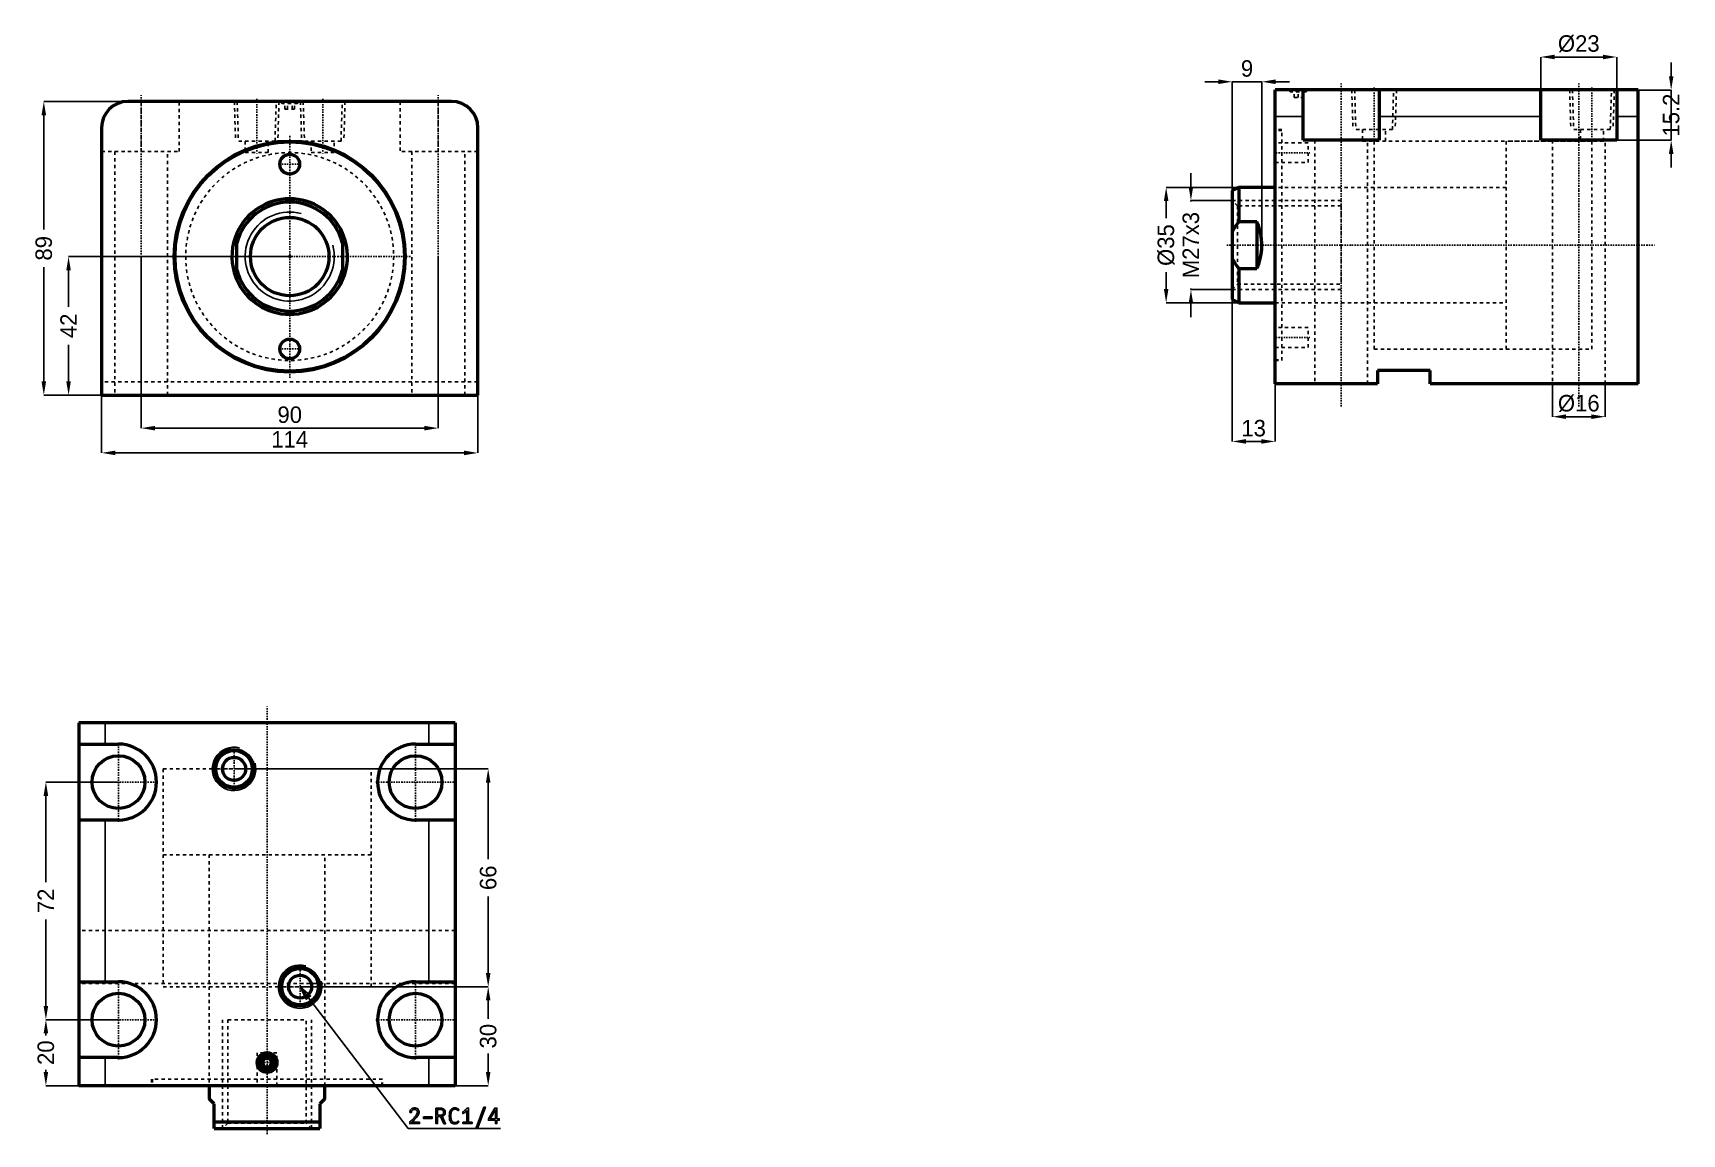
# Model space of a CAD drawing. Header units: millimetres. Extents: x -78 to 422, y -266 to 68.
import ezdxf

# ---------------------------------------------------------------- set-up
doc = ezdxf.new("R2010")
doc.units = ezdxf.units.MM
doc.linetypes.add('Center', pattern=[1.5, 0.45, -0.5, 0.05, -0.5])
doc.linetypes.add('Dashed', pattern=[2, 1, -1])
for name, color, linetype, lineweight in [('2d ConnectionPoints', 7, 'Continuous', 50), ('AM_0', 7, 'Continuous', 50), ('AM_4', 3, 'Continuous', 25), ('AM_5', 3, 'Continuous', 25), ('AM_7', 7, 'Center', 25), ('AM_9', 6, 'Dashed', 25)]:
    doc.layers.add(name, color=color, linetype=linetype, lineweight=lineweight)
doc.dimstyles.new('ISO-25', dxfattribs={"dimtxt": 2.5, "dimasz": 2.5, "dimexe": 1.25, "dimexo": 0.625, "dimtad": 1, "dimtxsty": 'Standard', "dimcen": 2.5, "dimadec": 0, "dimazin": 0, "dimtfac": 1, "dimtmove": 0, "dimatfit": 3, "dimfxl": 1, "dimarcsym": 0})

# ---------------------------------------------------------------- blocks, each defined once
blk = doc.blocks.new('1_RODcxhc_a_sd_63_40_IN_0_in_CXHC_A_IN_LA_63_40ST_0__CN_0')
at = {"layer": 'AM_0'}
for p, q in [((-16, -7.09), (-16, 7.09)), ((16, 7.09), (16, -7.09))]:
    blk.add_line(p, q, dxfattribs=at)
for points in [[(-16, 7.09), (-16.56, 5.67), (-16.99, 4.2), (-17.29, 2.71), (-17.46, 1.19), (-17.5, -0.34), (-17.4, -1.86), (-17.17, -3.37), (-16.81, -4.85), (-16.33, -6.3), (-16, -7.09)], [(16, -7.09), (16.56, -5.67), (16.99, -4.2), (17.29, -2.71), (17.46, -1.19), (17.5, 0.34), (17.4, 1.86), (17.17, 3.37), (16.81, 4.85), (16.33, 6.3), (16, 7.09)]]:
    blk.add_lwpolyline(points, dxfattribs=at)
blk.add_circle((0, 0), 11.88, dxfattribs=at)
for radius, start, end in [(17.5, 23.8955, 156.1045), (16.5, 14.1411, 165.8589), (16.5, 194.1411, 345.8589), (17.5, 203.8955, 336.1045)]:
    blk.add_arc((0, 0), radius, start, end, dxfattribs=at)
at = {"layer": 'AM_5'}
blk.add_arc((0, 0), 13.5, 75, 15, dxfattribs=at)
blk = doc.blocks.new('2_bodycxhc_la_a_63_40_0_in_CXHC_A_IN_LA_63_40ST_0__CN_0')
at = {"layer": 'AM_0'}
for p, q in [((49, 47), (-49, 47)), ((-57, 39), (-57, -42)), ((57, -42), (57, 39)), ((-57, -42), (57, -42))]:
    blk.add_line(p, q, dxfattribs=at)
for centre, radius in [((0, 0), 35), ((0, 0), 34.75), ((0, 28), 3), ((0, -28), 3)]:
    blk.add_circle(centre, radius, dxfattribs=at)
for centre, start, end in [((-49, 39), 90, 180), ((49, 39), 360, 90)]:
    blk.add_arc(centre, 8, start, end, dxfattribs=at)
at = {"layer": 'AM_5', "linetype": 'Dashed'}
for p, q in [((-16.77, 47), (-16.39, 35)), ((-3.23, 47), (-3.61, 35)), ((3.23, 47), (3.61, 35)), ((16.77, 47), (16.39, 35))]:
    blk.add_line(p, q, dxfattribs=at)
at = {"layer": 'AM_7'}
for p, q in [((-45, -48.95), (-45, 48.95)), ((-10, 47.77), (-10, 30.73)), ((0, 47.03), (0, 46.37)), ((10, 47.77), (10, 30.73)), ((45, -48.95), (45, 48.95)), ((0, -36.75), (0, 36.75)), ((-3.15, 28), (3.15, 28)), ((-36.75, 0), (36.75, 0)), ((-3.15, -28), (3.15, -28))]:
    blk.add_line(p, q, dxfattribs=at)
at = {"layer": 'AM_9'}
for p, q in [((-45, 31.8), (-45, 47)), ((-33.5, 31.8), (-33.5, 47)), ((-15.91, 47), (-15.54, 35)), ((-4.46, 35), (-4.09, 47)), ((-3, 47), (-2.4, 46.4)), ((-2.1, 46.7), (-2.4, 46.4)), ((2.4, 46.4), (-2.4, 46.4)), ((2.1, 46.7), (-2.1, 46.7)), ((-1.44, 44.7), (-1.44, 46.7)), ((-0.72, 44.7), (-0.72, 46.7)), ((0.72, 44.7), (0.72, 46.7)), ((1.44, 44.7), (1.44, 46.7)), ((2.4, 46.4), (2.1, 46.7)), ((2.4, 46.4), (3, 47)), ((4.09, 47), (4.46, 35)), ((15.54, 35), (15.91, 47)), ((33.5, 47), (33.5, 31.8)), ((45, 31.8), (45, 47)), ((-1.44, 44.7), (1.44, 44.7)), ((-4.46, 35), (-15.54, 35)), ((-13.5, 35), (-13.5, 31.5)), ((-6.5, 31.5), (-6.5, 35)), ((15.54, 35), (4.46, 35)), ((6.5, 35), (6.5, 31.5)), ((13.5, 31.5), (13.5, 35)), ((-57, 31.8), (-33.5, 31.8)), ((-53, 31.8), (-53, -42)), ((-37, -42), (-37, 31.8)), ((-6.5, 31.5), (-13.5, 31.5)), ((13.5, 31.5), (6.5, 31.5)), ((57, 31.8), (33.5, 31.8)), ((37, 31.8), (37, -42)), ((53, -42), (53, 31.8)), ((57, -38), (-57, -38))]:
    blk.add_line(p, q, dxfattribs=at)
blk.add_circle((0, 0), 31.5, dxfattribs=at)
blk = doc.blocks.new('*D3')
at = {"layer": 'AM_5', "color": 0, "lineweight": -2}
for p, q in [((-57, -42), (-57, -59.5)), ((57, -42), (57, -59.5)), ((-52.83, -59.5), (52.83, -59.5))]:
    blk.add_line(p, q, dxfattribs=at)
at = {"layer": 'AM_5', "color": 0}
for points in [[(-52.83, -58.81), (-52.83, -60.19), (-57, -59.5)], [(52.83, -60.19), (52.83, -58.81), (57, -59.5)]]:
    blk.add_solid(points, dxfattribs=at)
at = {"layer": 'Defpoints', "color": 0}
for p in [(-57, -42), (57, -42), (57, -59.5)]:
    blk.add_point(p, dxfattribs=at)
at = {"layer": 'AM_5', "color": 0, "insert": (0, -55.39), "char_height": 5, "attachment_point": 5}
blk.add_mtext('114', dxfattribs=at)
blk = doc.blocks.new('*D4')
at = {"layer": 'AM_5', "color": 0, "lineweight": -2}
for p, q in [((-45, 0), (-45, -52)), ((45, 0), (45, -52)), ((-40.83, -52), (40.83, -52))]:
    blk.add_line(p, q, dxfattribs=at)
at = {"layer": 'AM_5', "color": 0}
for points in [[(-40.83, -51.31), (-40.83, -52.69), (-45, -52)], [(40.83, -52.69), (40.83, -51.31), (45, -52)]]:
    blk.add_solid(points, dxfattribs=at)
at = {"layer": 'Defpoints', "color": 0}
for p in [(-45, 0), (45, 0), (45, -52)]:
    blk.add_point(p, dxfattribs=at)
at = {"layer": 'AM_5', "color": 0, "insert": (0, -47.95), "char_height": 5, "attachment_point": 5}
blk.add_mtext('90', dxfattribs=at)
blk = doc.blocks.new('*D5')
at = {"layer": 'AM_5', "color": 0, "lineweight": -2}
for p, q in [((-49, 47), (-74.5, 47)), ((-74.5, 42.83), (-74.5, 8.22)), ((-74.5, -37.83), (-74.5, -3.22)), ((-57, -42), (-74.5, -42))]:
    blk.add_line(p, q, dxfattribs=at)
at = {"layer": 'AM_5', "color": 0}
for points in [[(-73.81, 42.83), (-75.19, 42.83), (-74.5, 47)], [(-75.19, -37.83), (-73.81, -37.83), (-74.5, -42)]]:
    blk.add_solid(points, dxfattribs=at)
at = {"layer": 'Defpoints', "color": 0}
for p in [(-74.5, 47), (-49, 47), (-57, -42)]:
    blk.add_point(p, dxfattribs=at)
at = {"layer": 'AM_5', "color": 0, "insert": (-74.5, 2.5), "char_height": 5, "attachment_point": 5, "rotation": 90}
blk.add_mtext('89', dxfattribs=at)
blk = doc.blocks.new('*D6')
at = {"layer": 'AM_5', "color": 0, "lineweight": -2}
for p, q in [((0, 0), (-67, 0)), ((-67, -4.17), (-67, -15.25)), ((-67, -37.83), (-67, -26.75)), ((-57, -42), (-67, -42))]:
    blk.add_line(p, q, dxfattribs=at)
at = {"layer": 'AM_5', "color": 0}
for points in [[(-66.31, -4.17), (-67.69, -4.17), (-67, 0)], [(-67.69, -37.83), (-66.31, -37.83), (-67, -42)]]:
    blk.add_solid(points, dxfattribs=at)
at = {"layer": 'Defpoints', "color": 0}
for p in [(-67, 0), (0, 0), (-57, -42)]:
    blk.add_point(p, dxfattribs=at)
at = {"layer": 'AM_5', "color": 0, "insert": (-67, -21), "char_height": 5, "attachment_point": 5, "rotation": 90}
blk.add_mtext('42', dxfattribs=at)
blk = doc.blocks.new('1_RODcxhc_a_sd_63_40_IN_0_in_CXHC_A_IN_LA_63_40ST_0__CN_2')
at = {"layer": 'AM_0'}
for p, q in [((-11, 17.5), (-13, 16.5)), ((-13, 16.5), (-13, -16.5)), ((0, 17.5), (-11, 17.5)), ((-11, 17.5), (-11, 7.09)), ((-5.5, 7.09), (-11, 7.09)), ((-5.5, 7.09), (-5.5, -7.09)), ((-11, -7.09), (-5.5, -7.09)), ((-11, -7.09), (-11, -17.5)), ((-13, -16.5), (-11, -17.5)), ((-11, -17.5), (0, -17.5))]:
    blk.add_line(p, q, dxfattribs=at)
for points in [[(-11, 7.09), (-12.08, 5.62), (-13, 4.03)], [(-5.5, -7.09), (-4.94, -5.67), (-4.51, -4.2), (-4.21, -2.71), (-4.04, -1.19), (-4, 0.34), (-4.1, 1.86), (-4.33, 3.37), (-4.69, 4.85), (-5.17, 6.3), (-5.5, 7.09)], [(-13, -4.03), (-12.53, -4.91), (-11.99, -5.75), (-11, -7.09)]]:
    blk.add_lwpolyline(points, dxfattribs=at)
at = {"layer": 'AM_5', "linetype": 'Dashed'}
for p, q in [((-13, 13.5), (20, 13.5)), ((-13, -13.5), (20, -13.5))]:
    blk.add_line(p, q, dxfattribs=at)
at = {"layer": 'AM_9'}
for p, q in [((96, 31.5), (70, 31.5)), ((70, 31.5), (70, -31.5)), ((96, 31.5), (96, -31.5)), ((70, 17.5), (0, 17.5)), ((-11.38, 11.88), (-13, 13.5)), ((20, 11.88), (-11.38, 11.88)), ((-11.38, 11.88), (-11.38, -11.88)), ((20, 11.88), (20, -11.88)), ((-13, -13.5), (-11.38, -11.88)), ((-11.38, -11.88), (20, -11.88)), ((0, -17.5), (70, -17.5)), ((70, -31.5), (96, -31.5))]:
    blk.add_line(p, q, dxfattribs=at)
blk = doc.blocks.new('2_bodycxhc_la_a_63_40_0_in_CXHC_A_IN_LA_63_40ST_0__CN_2')
at = {"layer": 'AM_0'}
for p, q in [((110, 47), (0, 47)), ((0, -42), (0, 47)), ((8.5, 31.8), (8.5, 47)), ((31.5, 47), (31.5, 31.8)), ((80.5, 31.8), (80.5, 47)), ((103.5, 47), (103.5, 31.8)), ((110, -42), (110, 47)), ((31.5, 31.8), (8.5, 31.8)), ((103.5, 31.8), (80.5, 31.8)), ((31, -38), (31, -42)), ((47, -38), (31, -38)), ((47, -42), (47, -38)), ((31, -42), (0, -42)), ((110, -42), (47, -42))]:
    blk.add_line(p, q, dxfattribs=at)
at = {"layer": 'AM_4'}
for p, q in [((8.5, 39), (0, 39)), ((80.5, 39), (31.5, 39)), ((110, 39), (103.5, 39))]:
    blk.add_line(p, q, dxfattribs=at)
at = {"layer": 'AM_5', "linetype": 'Dashed'}
for p, q in [((23.23, 47), (23.61, 35)), ((36.77, 47), (36.39, 35)), ((89.23, 47), (89.61, 35)), ((102.77, 47), (102.39, 35))]:
    blk.add_line(p, q, dxfattribs=at)
at = {"layer": 'AM_7'}
for p, q in [((7, 47.03), (7, 46.37)), ((20, -48.95), (20, 48.95)), ((30, 47.77), (30, 30.73)), ((92, -48.95), (92, 48.95)), ((96, 47.77), (96, 30.73)), ((-0.5, 28), (10.5, 28)), ((-14.65, 0), (115.5, 0)), ((-0.5, -28), (10.5, -28))]:
    blk.add_line(p, q, dxfattribs=at)
at = {"layer": 'AM_9'}
for p, q in [((4, 47), (4.6, 46.4)), ((4.9, 46.7), (4.6, 46.4)), ((9.4, 46.4), (4.6, 46.4)), ((9.1, 46.7), (4.9, 46.7)), ((5.75, 44.7), (5.75, 46.7)), ((7, 44.7), (7, 46.7)), ((8.25, 44.7), (8.25, 46.7)), ((9.4, 46.4), (9.1, 46.7)), ((9.4, 46.4), (10, 47)), ((24.09, 47), (24.46, 35)), ((35.54, 35), (35.91, 47)), ((90.09, 47), (90.46, 35)), ((101.54, 35), (101.91, 47)), ((5.75, 44.7), (8.25, 44.7)), ((2, 35), (0, 35)), ((2, -35), (2, 35)), ((35.54, 35), (24.46, 35)), ((26.5, 35), (26.5, 31.5)), ((33.5, 31.5), (33.5, 35)), ((101.54, 35), (90.46, 35)), ((92.5, 35), (92.5, 31.5)), ((99.5, 31.5), (99.5, 35)), ((2, 34.75), (0, 34.75)), ((10, 31), (0, 31)), ((10, 25), (10, 31)), ((12, 31.8), (12, -42)), ((99.5, 31.5), (26.5, 31.5)), ((28, -42), (28, 31.8)), ((30, 31.5), (30, -31.5)), ((84, 31.8), (84, -42)), ((96, 31.5), (96, -31.5)), ((100, -42), (100, 31.8)), ((0, 25), (10, 25)), ((30, 17.5), (0, 17.5)), ((0, -17.5), (30, -17.5)), ((10, -25), (0, -25)), ((10, -31), (10, -25)), ((0, -31), (10, -31)), ((0, -34.75), (2, -34.75)), ((30, -31.5), (96, -31.5)), ((0, -35), (2, -35))]:
    blk.add_line(p, q, dxfattribs=at)
blk = doc.blocks.new('*D17')
at = {"layer": 'AM_5', "color": 0, "lineweight": -2}
for p, q in [((382.52, -38.53), (382.52, -48.53)), ((398.52, -38.53), (398.52, -48.53)), ((386.69, -48.53), (394.35, -48.53))]:
    blk.add_line(p, q, dxfattribs=at)
at = {"layer": 'AM_5', "color": 0}
for points in [[(386.69, -47.83), (386.69, -49.22), (382.52, -48.53)], [(394.35, -49.22), (394.35, -47.83), (398.52, -48.53)]]:
    blk.add_solid(points, dxfattribs=at)
at = {"layer": 'Defpoints', "color": 0}
for p in [(382.52, -38.53), (398.52, -38.53), (398.52, -48.53)]:
    blk.add_point(p, dxfattribs=at)
at = {"layer": 'AM_5', "color": 0, "insert": (390.52, -44.53), "char_height": 5, "attachment_point": 5}
blk.add_mtext('Ø16', dxfattribs=at)
blk = doc.blocks.new('*D18')
at = {"layer": 'AM_5', "color": 0, "lineweight": -2}
for p, q in [((379.02, 50.47), (379.02, 60.47)), ((383.19, 60.47), (397.85, 60.47)), ((402.02, 50.47), (402.02, 60.47))]:
    blk.add_line(p, q, dxfattribs=at)
at = {"layer": 'AM_5', "color": 0}
for points in [[(383.19, 61.17), (383.19, 59.78), (379.02, 60.47)], [(397.85, 59.78), (397.85, 61.17), (402.02, 60.47)]]:
    blk.add_solid(points, dxfattribs=at)
at = {"layer": 'Defpoints', "color": 0}
for p in [(402.02, 60.47), (379.02, 50.47), (402.02, 50.47)]:
    blk.add_point(p, dxfattribs=at)
at = {"layer": 'AM_5', "color": 0, "insert": (390.52, 64.47), "char_height": 5, "attachment_point": 5}
blk.add_mtext('Ø23', dxfattribs=at)
blk = doc.blocks.new('*D19')
at = {"layer": 'AM_5', "color": 0, "lineweight": -2}
for p, q in [((418.52, 54.64), (418.52, 58.8)), ((402.02, 50.47), (418.52, 50.47)), ((418.52, 50.47), (418.52, 35.27)), ((402.02, 35.27), (418.52, 35.27)), ((418.52, 31.1), (418.52, 26.94))]:
    blk.add_line(p, q, dxfattribs=at)
at = {"layer": 'AM_5', "color": 0}
for points in [[(417.83, 54.64), (419.21, 54.64), (418.52, 50.47)], [(419.21, 31.1), (417.83, 31.1), (418.52, 35.27)]]:
    blk.add_solid(points, dxfattribs=at)
at = {"layer": 'Defpoints', "color": 0}
for p in [(402.02, 50.47), (402.02, 35.27), (418.52, 35.27)]:
    blk.add_point(p, dxfattribs=at)
at = {"layer": 'AM_5', "color": 0, "insert": (418.52, 42.87), "char_height": 5, "attachment_point": 5, "rotation": 90}
blk.add_mtext('15.2', dxfattribs=at)
blk = doc.blocks.new('*D20')
at = {"layer": 'AM_5', "color": 0, "lineweight": -2}
for p, q in [((285.52, 3.47), (285.52, -56.03)), ((298.52, -38.53), (298.52, -56.03)), ((289.69, -56.03), (294.35, -56.03))]:
    blk.add_line(p, q, dxfattribs=at)
at = {"layer": 'AM_5', "color": 0}
for points in [[(289.69, -55.33), (289.69, -56.72), (285.52, -56.03)], [(294.35, -56.72), (294.35, -55.33), (298.52, -56.03)]]:
    blk.add_solid(points, dxfattribs=at)
at = {"layer": 'Defpoints', "color": 0}
for p in [(285.52, 3.47), (298.52, -38.53), (298.52, -56.03)]:
    blk.add_point(p, dxfattribs=at)
at = {"layer": 'AM_5', "color": 0, "insert": (292.02, -52.03), "char_height": 5, "attachment_point": 5}
blk.add_mtext('13', dxfattribs=at)
blk = doc.blocks.new('*D21')
at = {"layer": 'AM_5', "color": 0, "lineweight": -2}
for p, q in [((281.35, 52.97), (277.19, 52.97)), ((285.52, 3.47), (285.52, 52.97)), ((285.52, 52.97), (294.52, 52.97)), ((294.52, 3.47), (294.52, 52.97)), ((298.69, 52.97), (302.85, 52.97))]:
    blk.add_line(p, q, dxfattribs=at)
at = {"layer": 'AM_5', "color": 0}
for points in [[(281.35, 52.28), (281.35, 53.67), (285.52, 52.97)], [(298.69, 53.67), (298.69, 52.28), (294.52, 52.97)]]:
    blk.add_solid(points, dxfattribs=at)
at = {"layer": 'Defpoints', "color": 0}
for p in [(294.52, 52.97), (285.52, 3.47), (294.52, 3.47)]:
    blk.add_point(p, dxfattribs=at)
at = {"layer": 'AM_5', "color": 0, "insert": (290.02, 56.97), "char_height": 5, "attachment_point": 5}
blk.add_mtext('9', dxfattribs=at)
blk = doc.blocks.new('*D22')
at = {"layer": 'AM_5', "color": 0, "lineweight": -2}
for p, q in [((287.52, 20.97), (265.52, 20.97)), ((265.52, 16.8), (265.52, 11.64)), ((265.52, -9.86), (265.52, -4.7)), ((287.52, -14.03), (265.52, -14.03))]:
    blk.add_line(p, q, dxfattribs=at)
at = {"layer": 'AM_5', "color": 0}
for points in [[(266.21, 16.8), (264.83, 16.8), (265.52, 20.97)], [(264.83, -9.86), (266.21, -9.86), (265.52, -14.03)]]:
    blk.add_solid(points, dxfattribs=at)
at = {"layer": 'Defpoints', "color": 0}
for p in [(265.52, 20.97), (287.52, 20.97), (287.52, -14.03)]:
    blk.add_point(p, dxfattribs=at)
at = {"layer": 'AM_5', "color": 0, "insert": (265.52, 3.47), "char_height": 5, "attachment_point": 5, "rotation": 90}
blk.add_mtext('Ø35', dxfattribs=at)
blk = doc.blocks.new('*D23')
at = {"layer": 'AM_5', "color": 0, "lineweight": -2}
for p, q in [((273.02, 21.14), (273.02, 25.3)), ((285.52, 16.97), (273.02, 16.97)), ((273.02, 16.97), (273.02, 16.64)), ((273.02, -10.03), (273.02, -9.7)), ((285.52, -10.03), (273.02, -10.03)), ((273.02, -14.2), (273.02, -18.36))]:
    blk.add_line(p, q, dxfattribs=at)
at = {"layer": 'AM_5', "color": 0}
for points in [[(272.33, 21.14), (273.71, 21.14), (273.02, 16.97)], [(273.71, -14.2), (272.33, -14.2), (273.02, -10.03)]]:
    blk.add_solid(points, dxfattribs=at)
at = {"layer": 'Defpoints', "color": 0}
for p in [(285.52, 16.97), (273.02, -10.03), (285.52, -10.03)]:
    blk.add_point(p, dxfattribs=at)
at = {"layer": 'AM_5', "color": 0, "insert": (273.02, 3.47), "char_height": 5, "attachment_point": 5, "rotation": 90}
blk.add_mtext('M27x3', dxfattribs=at)
blk = doc.blocks.new('1_RODcxhc_a_sd_63_40_IN_0_in_CXHC_A_IN_LA_63_40ST_0__CN_4')
at = {"layer": 'AM_0'}
for p, q in [((-17.5, 0), (-17.5, -4)), ((17.5, -4), (17.5, 0)), ((-16, -5.5), (-17.5, -4)), ((17.5, -4), (16, -5.5)), ((-16, -13), (-16, -5.5)), ((16, -5.5), (16, -13)), ((-16, -11), (16, -11)), ((-16, -13), (16, -13))]:
    blk.add_line(p, q, dxfattribs=at)
at = {"layer": 'AM_5', "linetype": 'Dashed'}
for p, q in [((-13.5, -13), (-13.5, 20)), ((13.5, -13), (13.5, 20))]:
    blk.add_line(p, q, dxfattribs=at)
at = {"layer": 'AM_7'}
blk.add_line((0, -14.65), (0, 115.5), dxfattribs=at)
at = {"layer": 'AM_9'}
for p, q in [((-31.5, 96), (31.5, 96)), ((-31.5, 96), (-31.5, 70)), ((31.5, 70), (31.5, 96)), ((-31.5, 70), (31.5, 70)), ((-17.5, 70), (-17.5, 0)), ((17.5, 0), (17.5, 70)), ((-11.876, 20), (11.876, 20)), ((-11.876, 20), (-11.876, -11.376)), ((11.876, -11.376), (11.876, 20)), ((-11.876, -11.376), (-13.5, -13)), ((-11.876, -11.376), (11.876, -11.376)), ((13.5, -13), (11.876, -11.376))]:
    blk.add_line(p, q, dxfattribs=at)
blk = doc.blocks.new('2_bodycxhc_la_a_63_40_0_in_CXHC_A_IN_LA_63_40ST_0__CN_4')
at = {"layer": 'AM_0'}
for p, q in [((57, 110), (-57, 110)), ((-57, 110), (-57, 0)), ((57, 110), (57, 0)), ((-57, 103.5), (-45, 103.5)), ((45, 103.5), (57, 103.5)), ((-45, 80.5), (-57, 80.5)), ((57, 80.5), (45, 80.5)), ((-57, 31.5), (-45, 31.5)), ((45, 31.5), (57, 31.5)), ((-45, 8.5), (-57, 8.5)), ((-0.72, 8.25), (-1.44, 7)), ((-1.44, 7), (-0.72, 5.75)), ((0.72, 8.25), (-0.72, 8.25)), ((-0.72, 5.75), (0.72, 5.75)), ((1.44, 7), (0.72, 8.25)), ((0.72, 5.75), (1.44, 7)), ((57, 8.5), (45, 8.5)), ((57, 0), (-57, 0))]:
    blk.add_line(p, q, dxfattribs=at)
for centre, radius in [((-45, 92), 8), ((-10, 96), 5.91), ((-10, 96), 5.54), ((45, 92), 8), ((-10, 96), 3.5), ((10, 30), 5.91), ((10, 30), 5.54), ((10, 30), 3.5), ((-45, 20), 8), ((45, 20), 8), ((0, 7), 3), ((0, 7), 2.4), ((0, 7), 2.1)]:
    blk.add_circle(centre, radius, dxfattribs=at)
for centre, start, end in [((-45, 92), 270, 90), ((45, 92), 90, 270), ((-45, 20), 270, 90), ((45, 20), 90, 270)]:
    blk.add_arc(centre, 11.5, start, end, dxfattribs=at)
at = {"layer": 'AM_4'}
for p, q in [((-49, 110), (-49, 103.5)), ((49, 110), (49, 103.5)), ((-49, 80.5), (-49, 31.5)), ((49, 80.5), (49, 31.5)), ((-49, 8.5), (-49, 0)), ((49, 8.5), (49, 0))]:
    blk.add_line(p, q, dxfattribs=at)
at = {"layer": 'AM_5'}
for centre in [(-10, 96), (10, 30)]:
    blk.add_arc(centre, 6.58, 75, 15, dxfattribs=at)
at = {"layer": 'AM_7'}
for p, q in [((-45, 79.93), (-45, 104.07)), ((-10, 89.79), (-10, 102.21)), ((45, 79.93), (45, 104.07)), ((-16.21, 96), (-3.79, 96)), ((-57.07, 92), (-32.92, 92)), ((32.92, 92), (57.07, 92)), ((10, 23.79), (10, 36.21)), ((-45, 7.93), (-45, 32.07)), ((3.79, 30), (16.21, 30)), ((45, 7.93), (45, 32.07)), ((-57.07, 20), (-32.92, 20)), ((32.92, 20), (57.07, 20)), ((-3.15, 7), (3.15, 7))]:
    blk.add_line(p, q, dxfattribs=at)
at = {"layer": 'AM_9'}
for p, q in [((-31.5, 96), (31.5, 96)), ((-31.5, 96), (-31.5, 30)), ((31.5, 30), (31.5, 96)), ((57, 47), (-57, 47)), ((57, 31), (-57, 31)), ((-31.5, 30), (31.5, 30)), ((-17.5, 30), (-17.5, 0)), ((17.5, 0), (17.5, 30)), ((3, 10), (-3, 10)), ((-3, 10), (-3, 0)), ((3, 0), (3, 10)), ((35, 2), (-35, 2)), ((-35, 2), (-35, 0)), ((-34.75, 2), (-34.75, 0)), ((34.75, 0), (34.75, 2)), ((35, 0), (35, 2))]:
    blk.add_line(p, q, dxfattribs=at)
blk = doc.blocks.new('*D31')
at = {"layer": 'AM_5', "color": 0, "lineweight": -2}
for p, q in [((-51.87, -231.25), (-73.87, -231.25)), ((-73.87, -235.42), (-73.87, -236)), ((-73.87, -247.09), (-73.87, -246.5)), ((-63.87, -251.25), (-73.87, -251.25))]:
    blk.add_line(p, q, dxfattribs=at)
at = {"layer": 'AM_5', "color": 0}
for points in [[(-73.18, -235.42), (-74.57, -235.42), (-73.87, -231.25)], [(-74.57, -247.09), (-73.18, -247.09), (-73.87, -251.25)]]:
    blk.add_solid(points, dxfattribs=at)
at = {"layer": 'Defpoints', "color": 0}
for p in [(-73.87, -231.25), (-51.87, -231.25), (-63.87, -251.25)]:
    blk.add_point(p, dxfattribs=at)
at = {"layer": 'AM_5', "color": 0, "insert": (-73.87, -241.25), "char_height": 5, "attachment_point": 5, "rotation": 90}
blk.add_mtext('20', dxfattribs=at)
blk = doc.blocks.new('*D32')
at = {"layer": 'AM_5', "color": 0, "lineweight": -2}
for p, q in [((-51.87, -159.25), (-73.87, -159.25)), ((-73.87, -163.42), (-73.87, -189.59)), ((-73.87, -227.09), (-73.87, -200.92)), ((-51.87, -231.25), (-73.87, -231.25))]:
    blk.add_line(p, q, dxfattribs=at)
at = {"layer": 'AM_5', "color": 0}
for points in [[(-73.18, -163.42), (-74.57, -163.42), (-73.87, -159.25)], [(-74.57, -227.09), (-73.18, -227.09), (-73.87, -231.25)]]:
    blk.add_solid(points, dxfattribs=at)
at = {"layer": 'Defpoints', "color": 0}
for p in [(-73.87, -159.25), (-51.87, -159.25), (-51.87, -231.25)]:
    blk.add_point(p, dxfattribs=at)
at = {"layer": 'AM_5', "color": 0, "insert": (-73.87, -195.25), "char_height": 5, "attachment_point": 5, "rotation": 90}
blk.add_mtext('72', dxfattribs=at)
blk = doc.blocks.new('*D33')
at = {"layer": 'AM_5', "color": 0, "lineweight": -2}
for p, q in [((3.13, -221.25), (60.13, -221.25)), ((60.13, -225.42), (60.13, -231)), ((60.13, -247.09), (60.13, -241.5)), ((50.13, -251.25), (60.13, -251.25))]:
    blk.add_line(p, q, dxfattribs=at)
at = {"layer": 'AM_5', "color": 0}
for points in [[(60.82, -225.42), (59.43, -225.42), (60.13, -221.25)], [(59.43, -247.09), (60.82, -247.09), (60.13, -251.25)]]:
    blk.add_solid(points, dxfattribs=at)
at = {"layer": 'Defpoints', "color": 0}
for p in [(3.13, -221.25), (50.13, -251.25), (60.13, -251.25)]:
    blk.add_point(p, dxfattribs=at)
at = {"layer": 'AM_5', "color": 0, "insert": (60.13, -236.25), "char_height": 5, "attachment_point": 5, "rotation": 90}
blk.add_mtext('30', dxfattribs=at)
blk = doc.blocks.new('*D34')
at = {"layer": 'AM_5', "color": 0, "lineweight": -2}
for p, q in [((-16.87, -155.25), (60.13, -155.25)), ((60.13, -159.42), (60.13, -182.59)), ((60.13, -217.09), (60.13, -193.92)), ((3.13, -221.25), (60.13, -221.25))]:
    blk.add_line(p, q, dxfattribs=at)
at = {"layer": 'AM_5', "color": 0}
for points in [[(60.82, -159.42), (59.43, -159.42), (60.13, -155.25)], [(59.43, -217.09), (60.82, -217.09), (60.13, -221.25)]]:
    blk.add_solid(points, dxfattribs=at)
at = {"layer": 'Defpoints', "color": 0}
for p in [(-16.87, -155.25), (60.13, -155.25), (3.13, -221.25)]:
    blk.add_point(p, dxfattribs=at)
at = {"layer": 'AM_5', "color": 0, "insert": (60.13, -188.25), "char_height": 5, "attachment_point": 5, "rotation": 90}
blk.add_mtext('66', dxfattribs=at)

msp = doc.modelspace()

# ---------------------------------------------------------------- linework, layer by layer
at = {"layer": '2d ConnectionPoints'}
for p in [(0, 0), (298.52, 3.471), (-6.871, -251.253)]:
    msp.add_point(p, dxfattribs=at)
at = {"layer": 'AM_5'}
for p, q in [((35.879, -264.253), (3.129, -221.253)), ((63.879, -264.253), (35.879, -264.253))]:
    msp.add_line(p, q, dxfattribs=at)
for points in [[(3.129, -221.253), (6.316, -224.063), (4.99, -225.073), (3.129, -221.253)], [(36.525, -262.142), (36.525, -262.142), (36.739, -261.946), (37.044, -261.661), (37.044, -261.661), (37.33, -261.384), (37.51, -261.204), (37.51, -261.204), (37.682, -261.023), (37.929, -260.739), (37.929, -260.739), (38.162, -260.439), (38.31, -260.231), (38.31, -260.231), (38.439, -260.023), (38.58, -259.727), (38.58, -259.727), (38.656, -259.45), (38.67, -259.275), (38.67, -259.275), (38.666, -259.178), (38.643, -259.039), (38.643, -259.039), (38.6, -258.91), (38.56, -258.83), (38.56, -258.83), (38.512, -258.756), (38.429, -258.657), (38.429, -258.657), (38.33, -258.574), (38.256, -258.528), (38.256, -258.528), (38.177, -258.489), (38.051, -258.447), (38.051, -258.447), (37.916, -258.425), (37.822, -258.421), (37.822, -258.421), (37.718, -258.425), (37.57, -258.448), (37.57, -258.448), (37.433, -258.491), (37.348, -258.531), (37.348, -258.531), (37.268, -258.579), (37.162, -258.666), (37.162, -258.666), (37.073, -258.771), (37.023, -258.851), (37.023, -258.851), (36.98, -258.938), (36.935, -259.08), (36.935, -259.08), (36.91, -259.236), (36.906, -259.347), (36.418, -259.347), (36.418, -259.347), (36.426, -259.18), (36.465, -258.948), (36.465, -258.948), (36.539, -258.737), (36.607, -258.609), (36.607, -258.609), (36.687, -258.492), (36.828, -258.338), (36.828, -258.338), (36.992, -258.211), (37.115, -258.141), (37.115, -258.141), (37.246, -258.084), (37.452, -258.022), (37.452, -258.022), (37.67, -257.988), (37.822, -257.982), (37.822, -257.982), (37.964, -257.988), (38.171, -258.019), (38.171, -258.019), (38.368, -258.078), (38.495, -258.131), (38.495, -258.131), (38.615, -258.197), (38.776, -258.316), (38.776, -258.316), (38.914, -258.46), (38.994, -258.57), (38.994, -258.57), (39.061, -258.69), (39.134, -258.885), (39.134, -258.885), (39.173, -259.1), (39.181, -259.253), (39.181, -259.253), (39.17, -259.426), (39.111, -259.692), (39.111, -259.692), (39.004, -259.966), (38.904, -260.153), (38.904, -260.153), (38.79, -260.339), (38.605, -260.608), (38.605, -260.608), (38.403, -260.864), (38.259, -261.029), (38.259, -261.029), (38.104, -261.196), (37.844, -261.467), (37.844, -261.467), (37.551, -261.763), (37.338, -261.973), (36.993, -262.311), (39.32, -262.314), (39.32, -262.753), (36.353, -262.753), (36.353, -262.298), (36.525, -262.142)], [(44.295, -258.04), (45.666, -258.04), (45.666, -258.04), (45.807, -258.046), (46.015, -258.075), (46.015, -258.075), (46.218, -258.128), (46.352, -258.177), (46.352, -258.177), (46.48, -258.238), (46.654, -258.351), (46.654, -258.351), (46.808, -258.492), (46.899, -258.601), (46.899, -258.601), (46.977, -258.722), (47.062, -258.925), (47.062, -258.925), (47.107, -259.154), (47.116, -259.321), (47.116, -259.321), (47.105, -259.505), (47.049, -259.755), (47.049, -259.755), (46.945, -259.974), (46.849, -260.103), (46.849, -260.103), (46.736, -260.217), (46.542, -260.361), (46.542, -260.361), (46.319, -260.473), (46.154, -260.53), (47.233, -262.785), (46.706, -262.785), (45.653, -260.608), (45.582, -260.608), (44.776, -260.608), (44.776, -262.753), (44.295, -262.753), (44.295, -258.04)], [(45.439, -260.185), (45.439, -260.185), (45.576, -260.183), (45.767, -260.17), (45.767, -260.17), (45.939, -260.147), (46.043, -260.125), (46.043, -260.125), (46.14, -260.096), (46.271, -260.033), (46.271, -260.033), (46.386, -259.946), (46.454, -259.875), (46.454, -259.875), (46.512, -259.792), (46.575, -259.64), (46.575, -259.64), (46.609, -259.455), (46.615, -259.314), (46.615, -259.314), (46.603, -259.135), (46.541, -258.908), (46.541, -258.908), (46.425, -258.732), (46.318, -258.643), (46.318, -258.643), (46.193, -258.574), (45.983, -258.498), (45.983, -258.498), (45.747, -258.458), (45.575, -258.45), (44.776, -258.45), (44.776, -260.185), (45.439, -260.185)], [(50.011, -262.863), (50.011, -262.863), (49.693, -262.839), (49.28, -262.711), (49.28, -262.711), (48.942, -262.474), (48.759, -262.256), (48.759, -262.256), (48.61, -261.989), (48.447, -261.503), (48.447, -261.503), (48.36, -260.913), (48.343, -260.462), (48.343, -260.462), (48.361, -259.986), (48.455, -259.368), (48.455, -259.368), (48.629, -258.865), (48.79, -258.595), (48.79, -258.595), (48.984, -258.374), (49.333, -258.135), (49.333, -258.135), (49.752, -258.006), (50.069, -257.982), (50.069, -257.982), (50.373, -258.005), (50.774, -258.126), (50.774, -258.126), (51.11, -258.35), (51.298, -258.557), (50.986, -258.811), (50.986, -258.811), (50.898, -258.718), (50.764, -258.603), (50.764, -258.603), (50.628, -258.517), (50.535, -258.476), (50.535, -258.476), (50.444, -258.444), (50.311, -258.41), (50.311, -258.41), (50.183, -258.392), (50.102, -258.388), (50.102, -258.388), (49.917, -258.397), (49.671, -258.446), (49.671, -258.446), (49.46, -258.536), (49.339, -258.619), (49.339, -258.619), (49.233, -258.72), (49.099, -258.902), (49.099, -258.902), (48.994, -259.122), (48.94, -259.29), (48.94, -259.29), (48.897, -259.475), (48.851, -259.788), (48.851, -259.788), (48.826, -260.141), (48.821, -260.4), (48.821, -260.4), (48.833, -260.781), (48.893, -261.282), (48.893, -261.282), (49.006, -261.697), (49.11, -261.926), (49.11, -261.926), (49.24, -262.115), (49.486, -262.319), (49.486, -262.319), (49.796, -262.43), (50.037, -262.451), (50.037, -262.451), (50.289, -262.432), (50.617, -262.331), (50.617, -262.331), (50.882, -262.145), (51.025, -261.973), (51.314, -262.233), (51.314, -262.233), (51.137, -262.46), (50.793, -262.706), (50.793, -262.706), (50.355, -262.838), (50.011, -262.863)], [(52.486, -262.337), (53.682, -262.337), (53.682, -258.82), (53.682, -258.82), (53.618, -258.885), (53.509, -258.986), (53.509, -258.986), (53.386, -259.092), (53.296, -259.165), (53.296, -259.165), (53.202, -259.237), (53.06, -259.34), (53.06, -259.34), (52.917, -259.436), (52.821, -259.496), (52.821, -259.496), (52.728, -259.551), (52.598, -259.617), (52.598, -259.617), (52.48, -259.664), (52.408, -259.685), (52.408, -259.191), (52.408, -259.191), (52.497, -259.149), (52.637, -259.069), (52.637, -259.069), (52.785, -258.968), (52.888, -258.89), (52.888, -258.89), (52.991, -258.807), (53.142, -258.677), (53.142, -258.677), (53.287, -258.542), (53.38, -258.45), (53.38, -258.45), (53.469, -258.359), (53.587, -258.231), (53.587, -258.231), (53.689, -258.113), (53.747, -258.04), (54.163, -258.04), (54.163, -262.337), (55.249, -262.337), (55.249, -262.753), (52.486, -262.753), (52.486, -262.337)], [(58.81, -257.715), (59.304, -257.715), (57.023, -263.988), (56.529, -263.988), (58.81, -257.715)], [(62.303, -261.713), (60.197, -261.713), (60.197, -261.29), (62.115, -258.04), (62.758, -258.04), (62.758, -261.274), (63.46, -261.274), (63.46, -261.713), (62.758, -261.713), (62.758, -262.753), (62.303, -262.753), (62.303, -261.713)], [(62.31, -261.274), (62.31, -258.586), (60.756, -261.274), (62.31, -261.274)], [(40.529, -260.66), (43.129, -260.66), (43.129, -261.245), (40.529, -261.245), (40.529, -260.66)]]:
    msp.add_lwpolyline(points, dxfattribs=at)

# ---------------------------------------------------------------- block references
for name, p in [('2_bodycxhc_la_a_63_40_0_in_CXHC_A_IN_LA_63_40ST_0__CN_2', (298.52, 3.471)), ('2_bodycxhc_la_a_63_40_0_in_CXHC_A_IN_LA_63_40ST_0__CN_0', (0, 0)), ('1_RODcxhc_a_sd_63_40_IN_0_in_CXHC_A_IN_LA_63_40ST_0__CN_2', (298.52, 3.471)), ('1_RODcxhc_a_sd_63_40_IN_0_in_CXHC_A_IN_LA_63_40ST_0__CN_0', (0, 0)), ('1_RODcxhc_a_sd_63_40_IN_0_in_CXHC_A_IN_LA_63_40ST_0__CN_4', (-6.871, -251.253)), ('2_bodycxhc_la_a_63_40_0_in_CXHC_A_IN_LA_63_40ST_0__CN_4', (-6.871, -251.253))]:
    msp.add_blockref(name, p)

# ---------------------------------------------------------------- dimensions: what is measured, and where the dimension line sits
for base, p1, p2, text, picture, middle in [((402.02, 60.471), (379.02, 50.471), (402.02, 50.471), 'Ø23', '*D18', (390.52, 60.471)), ((294.52, 52.971), (285.52, 3.471), (294.52, 3.471), '9', '*D21', (290.02, 52.971)), ((45, -52), (-45, 0), (45, 0), '90', '*D4', (0, -52)), ((298.52, -56.029), (285.52, 3.471), (298.52, -38.529), '13', '*D20', (292.02, -56.029)), ((398.52, -48.529), (382.52, -38.529), (398.52, -38.529), 'Ø16', '*D17', (390.52, -48.529)), ((57, -59.5), (-57, -42), (57, -42), '114', '*D3', (0, -59.5))]:
    dim = msp.add_linear_dim(base=base, p1=p1, p2=p2, text=text, dimstyle='ISO-25', override={"dimtxt": 5, "dimasz": 4.166667, "dimexe": 0, "dimexo": 0, "dimgap": 1.5}, dxfattribs=at)
    dim.commit()
    dim.dimension.update_dxf_attribs({"geometry": picture, "text_midpoint": middle, "dimtype": 160})
for base, p1, p2, text, picture, middle in [((418.52, 35.271), (402.02, 50.471), (402.02, 35.271), '15.2', '*D19', (418.52, 42.871)), ((-74.5, 47), (-57, -42), (-49, 47), '89', '*D5', (-74.5, 2.5)), ((273.02, -10.029), (285.52, 16.971), (285.52, -10.029), 'M27x3', '*D23', (273.02, 3.471)), ((265.52, 20.971), (287.52, -14.029), (287.52, 20.971), 'Ø35', '*D22', (265.52, 3.471)), ((-67, 0), (-57, -42), (0, 0), '42', '*D6', (-67, -21)), ((-73.871, -159.253), (-51.871, -231.253), (-51.871, -159.253), '72', '*D32', (-73.871, -195.253)), ((60.129, -155.253), (3.129, -221.253), (-16.871, -155.253), '66', '*D34', (60.129, -188.253)), ((60.129, -251.253), (3.129, -221.253), (50.129, -251.253), '30', '*D33', (60.129, -236.253)), ((-73.871, -231.253), (-63.871, -251.253), (-51.871, -231.253), '20', '*D31', (-73.871, -241.253))]:
    dim = msp.add_linear_dim(base=base, p1=p1, p2=p2, angle=90, text=text, dimstyle='ISO-25', override={"dimtxt": 5, "dimasz": 4.166667, "dimexe": 0, "dimexo": 0, "dimgap": 1.5}, dxfattribs=at)
    dim.commit()
    dim.dimension.update_dxf_attribs({"geometry": picture, "text_midpoint": middle, "dimtype": 160, "text_rotation": 90})

doc.saveas('drawing.dxf')
